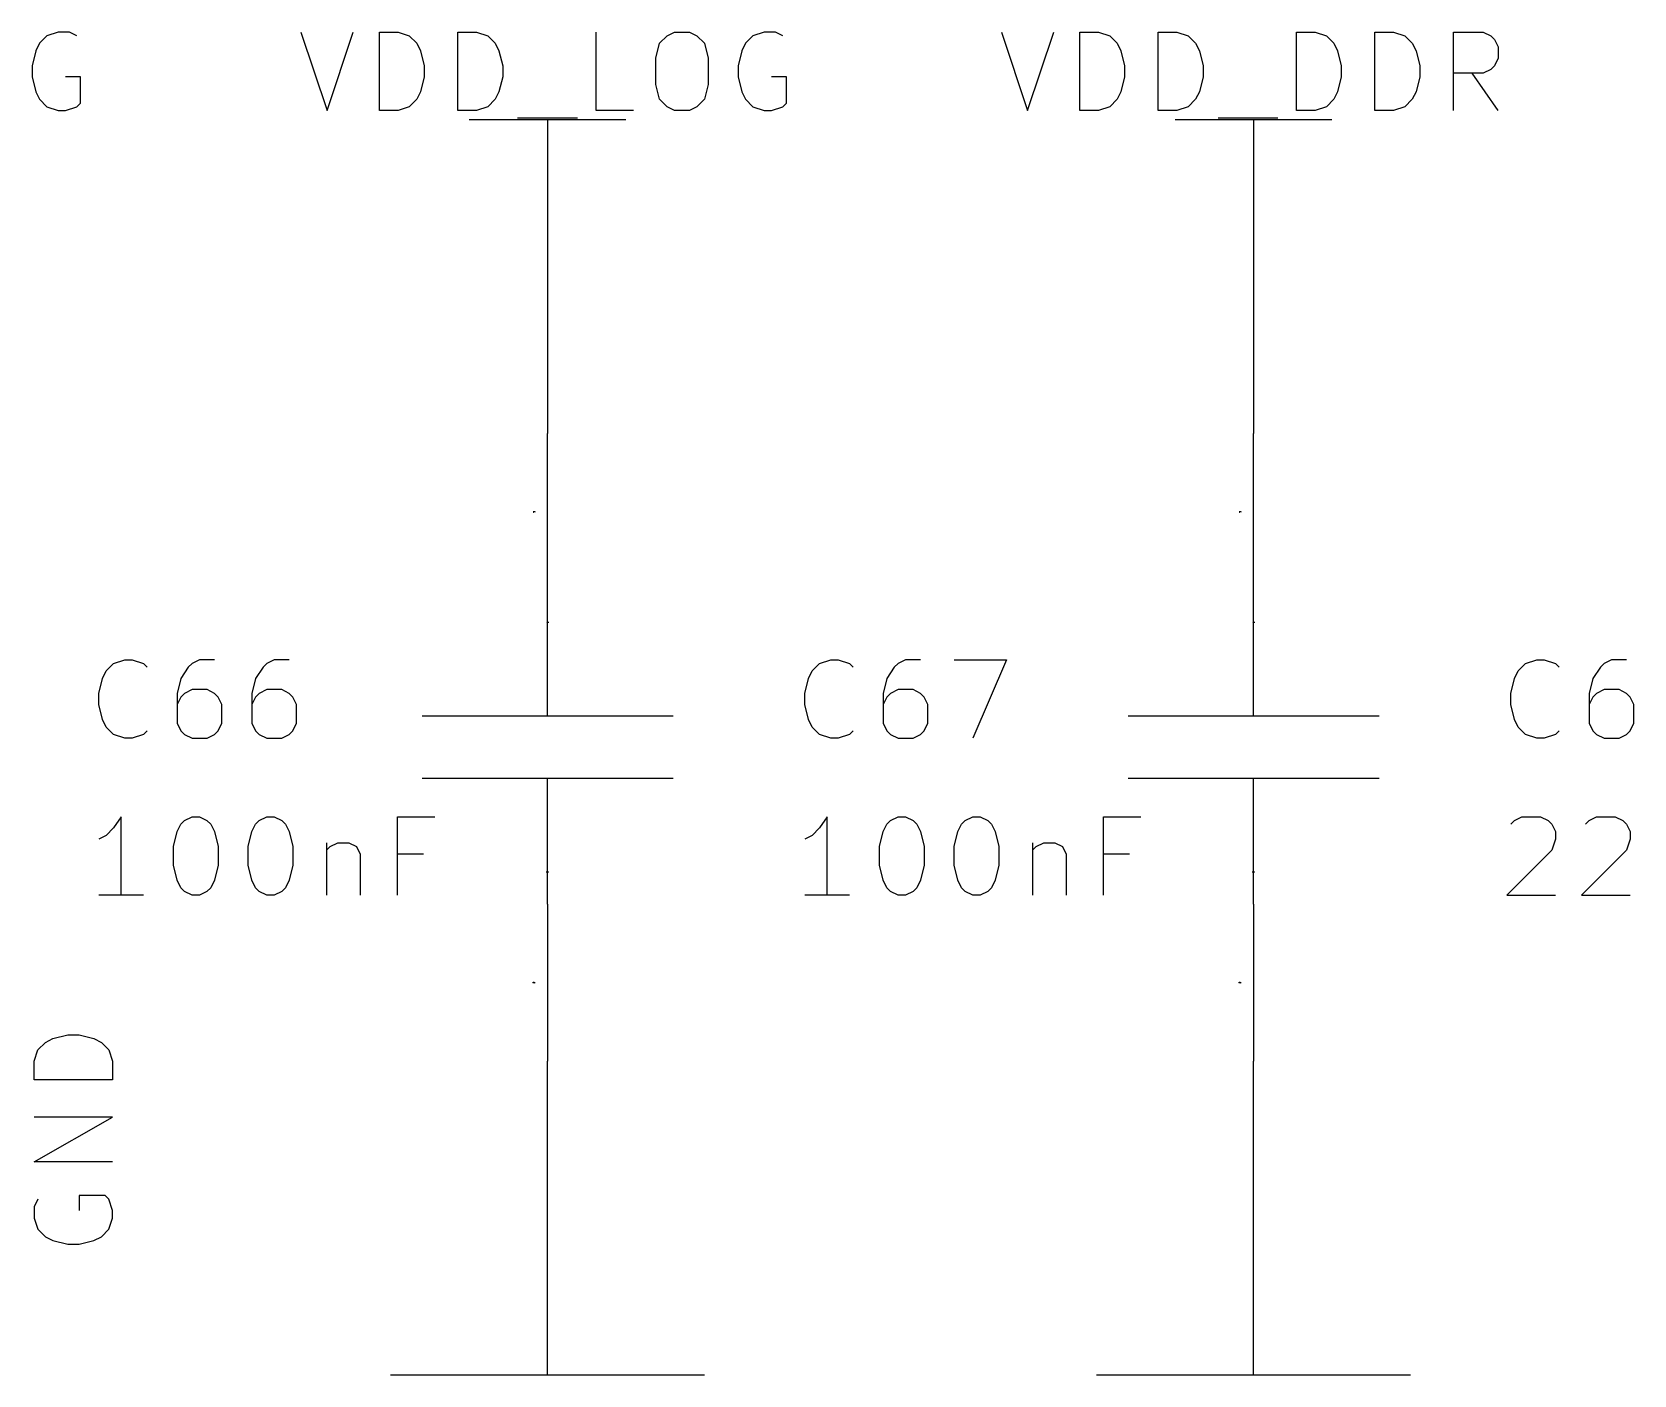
# Model space of a CAD drawing. Header units: millimetres. Extents: x 6 to 290, y -200 to -4.
# Drawn here: x 238.03 to 263.97, y -30.48 to -8.74 of the extents above; entities that cross this region are included whole.
import ezdxf

# ---------------------------------------------------------------- set-up
doc = ezdxf.new("R2010")
doc.units = ezdxf.units.MM
for name, color, linetype in [('GREENSIXTYFIVE', 129, 'CONTINUOUS'), ('LIGHTGREEN', 92, 'CONTINUOUS'), ('LIGHTRED', 12, 'CONTINUOUS'), ('RED', 14, 'CONTINUOUS')]:
    doc.layers.add(name, color=color, linetype=linetype)

msp = doc.modelspace()

# ---------------------------------------------------------------- linework, layer by layer
at = {"layer": 'GREENSIXTYFIVE', "linetype": 'CONTINUOUS'}
for p, q in [((238.2762, -8.8049), (238.1552, -8.9259)), ((238.4576, -8.7444), (238.2762, -8.8049)), ((238.639, -8.7444), (238.4576, -8.7444)), ((238.76, -8.8049), (238.639, -8.7444)), ((242.3885, -8.7444), (242.8118, -10.0144)), ((242.8118, -10.0144), (243.2352, -8.7444)), ((243.6585, -10.0144), (243.6585, -8.7444)), ((243.6585, -8.7444), (243.9609, -8.7444)), ((243.9609, -8.7444), (244.1423, -8.8049)), ((244.1423, -8.8049), (244.2633, -8.9259)), ((244.9285, -10.0144), (244.9285, -8.7444)), ((244.9285, -8.7444), (245.2309, -8.7444)), ((245.2309, -8.7444), (245.4123, -8.8049)), ((245.4123, -8.8049), (245.5333, -8.9259)), ((247.1661, -10.0144), (247.1661, -8.7444)), ((248.1942, -8.9259), (248.3152, -8.8049)), ((248.3152, -8.8049), (248.4361, -8.7444)), ((248.4361, -8.7444), (248.678, -8.7444)), ((248.678, -8.7444), (248.799, -8.8049)), ((248.799, -8.8049), (248.9199, -8.9259)), ((249.7062, -8.8049), (249.5852, -8.9259)), ((249.8876, -8.7444), (249.7062, -8.8049)), ((250.069, -8.7444), (249.8876, -8.7444)), ((250.19, -8.8049), (250.069, -8.7444)), ((253.7278, -8.7444), (254.1511, -10.0144)), ((254.1511, -10.0144), (254.5745, -8.7444)), ((254.9978, -10.0144), (254.9978, -8.7444)), ((254.9978, -8.7444), (255.3002, -8.7444)), ((255.3002, -8.7444), (255.4816, -8.8049)), ((255.4816, -8.8049), (255.6026, -8.9259)), ((256.2678, -10.0144), (256.2678, -8.7444)), ((256.2678, -8.7444), (256.5702, -8.7444)), ((256.5702, -8.7444), (256.7516, -8.8049)), ((256.7516, -8.8049), (256.8726, -8.9259)), ((258.5054, -10.0144), (258.5054, -8.7444)), ((258.5054, -8.7444), (258.8078, -8.7444)), ((258.8078, -8.7444), (258.9892, -8.8049)), ((258.9892, -8.8049), (259.1102, -8.9259)), ((259.7754, -10.0144), (259.7754, -8.7444)), ((259.7754, -8.7444), (260.0778, -8.7444)), ((260.0778, -8.7444), (260.2592, -8.8049)), ((260.2592, -8.8049), (260.3802, -8.9259)), ((261.0454, -10.0144), (261.0454, -8.7444)), ((261.0454, -8.7444), (261.5292, -8.7444)), ((261.5292, -8.7444), (261.6502, -8.8049)), ((261.6502, -8.8049), (261.7107, -8.8654)), ((238.0947, -9.0468), (238.0343, -9.2887)), ((238.1552, -8.9259), (238.0947, -9.0468)), ((244.2633, -8.9259), (244.3238, -9.0468)), ((244.3238, -9.0468), (244.3842, -9.2887)), ((245.5333, -8.9259), (245.5938, -9.0468)), ((245.5938, -9.0468), (245.6542, -9.2887)), ((248.1338, -9.1678), (248.1942, -8.9259)), ((248.9199, -8.9259), (248.9804, -9.1678)), ((249.5247, -9.0468), (249.4643, -9.2887)), ((249.5852, -8.9259), (249.5247, -9.0468)), ((255.6026, -8.9259), (255.6631, -9.0468)), ((255.6631, -9.0468), (255.7235, -9.2887)), ((256.8726, -8.9259), (256.9331, -9.0468)), ((256.9331, -9.0468), (256.9935, -9.2887)), ((259.1102, -8.9259), (259.1707, -9.0468)), ((259.1707, -9.0468), (259.2311, -9.2887)), ((260.3802, -8.9259), (260.4407, -9.0468)), ((260.4407, -9.0468), (260.5011, -9.2887)), ((261.7107, -8.8654), (261.7711, -8.9863)), ((261.7711, -8.9863), (261.7711, -9.1678)), ((238.0343, -9.2887), (238.0343, -9.4701)), ((244.3842, -9.2887), (244.3842, -9.4701)), ((245.6542, -9.2887), (245.6542, -9.4701)), ((248.1338, -9.5911), (248.1338, -9.1678)), ((248.9804, -9.1678), (248.9804, -9.5911)), ((249.4643, -9.2887), (249.4643, -9.4701)), ((255.7235, -9.2887), (255.7235, -9.4701)), ((256.9935, -9.2887), (256.9935, -9.4701)), ((259.2311, -9.2887), (259.2311, -9.4701)), ((260.5011, -9.2887), (260.5011, -9.4701)), ((261.7107, -9.2887), (261.6502, -9.3492)), ((261.7711, -9.1678), (261.7107, -9.2887)), ((238.0343, -9.4701), (238.0947, -9.712)), ((238.8204, -9.4701), (238.5785, -9.4701)), ((238.8204, -9.8935), (238.8204, -9.4701)), ((244.3842, -9.4701), (244.3238, -9.712)), ((245.6542, -9.4701), (245.5938, -9.712)), ((248.1942, -9.833), (248.1338, -9.5911)), ((248.9804, -9.5911), (248.9199, -9.833)), ((249.4643, -9.4701), (249.5247, -9.712)), ((250.2504, -9.4701), (250.0085, -9.4701)), ((250.2504, -9.8935), (250.2504, -9.4701)), ((255.7235, -9.4701), (255.6631, -9.712)), ((256.9935, -9.4701), (256.9331, -9.712)), ((259.2311, -9.4701), (259.1707, -9.712)), ((260.5011, -9.4701), (260.4407, -9.712)), ((261.5292, -9.4097), (261.0454, -9.4097)), ((261.7711, -10.0144), (261.3478, -9.4097)), ((261.6502, -9.3492), (261.5292, -9.4097)), ((238.0947, -9.712), (238.1552, -9.833)), ((238.1552, -9.833), (238.2762, -9.954)), ((244.2633, -9.833), (244.1423, -9.954)), ((244.3238, -9.712), (244.2633, -9.833)), ((245.5333, -9.833), (245.4123, -9.954)), ((245.5938, -9.712), (245.5333, -9.833)), ((248.3152, -9.954), (248.1942, -9.833)), ((248.9199, -9.833), (248.799, -9.954)), ((249.5247, -9.712), (249.5852, -9.833)), ((249.5852, -9.833), (249.7062, -9.954)), ((255.6026, -9.833), (255.4816, -9.954)), ((255.6631, -9.712), (255.6026, -9.833)), ((256.8726, -9.833), (256.7516, -9.954)), ((256.9331, -9.712), (256.8726, -9.833)), ((259.1102, -9.833), (258.9892, -9.954)), ((259.1707, -9.712), (259.1102, -9.833)), ((260.3802, -9.833), (260.2592, -9.954)), ((260.4407, -9.712), (260.3802, -9.833)), ((238.2762, -9.954), (238.4576, -10.0144)), ((238.4576, -10.0144), (238.5785, -10.0144)), ((238.5785, -10.0144), (238.76, -9.954)), ((238.76, -9.954), (238.8204, -9.8935)), ((243.9609, -10.0144), (243.6585, -10.0144)), ((244.1423, -9.954), (243.9609, -10.0144)), ((245.2309, -10.0144), (244.9285, -10.0144)), ((245.4123, -9.954), (245.2309, -10.0144)), ((247.7709, -10.0144), (247.1661, -10.0144)), ((248.4361, -10.0144), (248.3152, -9.954)), ((248.678, -10.0144), (248.4361, -10.0144)), ((248.799, -9.954), (248.678, -10.0144)), ((249.7062, -9.954), (249.8876, -10.0144)), ((249.8876, -10.0144), (250.0085, -10.0144)), ((250.0085, -10.0144), (250.19, -9.954)), ((250.19, -9.954), (250.2504, -9.8935)), ((255.3002, -10.0144), (254.9978, -10.0144)), ((255.4816, -9.954), (255.3002, -10.0144)), ((256.5702, -10.0144), (256.2678, -10.0144)), ((256.7516, -9.954), (256.5702, -10.0144)), ((258.8078, -10.0144), (258.5054, -10.0144)), ((258.9892, -9.954), (258.8078, -10.0144)), ((260.0778, -10.0144), (259.7754, -10.0144)), ((260.2592, -9.954), (260.0778, -10.0144)), ((245.8962, -10.1354), (246.8638, -10.1354)), ((257.2355, -10.1354), (258.2031, -10.1354)), ((246.3918, -18.3001), (246.3664, -18.3001)), ((246.3664, -18.3001), (246.37, -18.3025)), ((246.3918, -18.3001), (246.3664, -18.3001)), ((246.3664, -18.3001), (246.37, -18.3025)), ((246.37, -18.3025), (246.3724, -18.3049)), ((246.37, -18.3025), (246.3724, -18.3049)), ((246.3724, -18.3049), (246.3736, -18.3073)), ((246.3724, -18.3049), (246.3736, -18.3073)), ((246.3918, -18.2928), (246.3918, -18.3073)), ((246.3918, -18.2928), (246.3918, -18.3073)), ((257.8218, -18.3001), (257.7964, -18.3001)), ((257.7964, -18.3001), (257.8, -18.3025)), ((257.8218, -18.3001), (257.7964, -18.3001)), ((257.7964, -18.3001), (257.8, -18.3025)), ((257.8, -18.3025), (257.8024, -18.3049)), ((257.8, -18.3025), (257.8024, -18.3049)), ((257.8024, -18.3049), (257.8036, -18.3073)), ((257.8024, -18.3049), (257.8036, -18.3073)), ((257.8218, -18.2928), (257.8218, -18.3073)), ((257.8218, -18.2928), (257.8218, -18.3073)), ((239.355, -18.9649), (239.5364, -18.9044)), ((239.355, -18.9649), (239.5364, -18.9044)), ((239.5364, -18.9044), (239.6573, -18.9044)), ((239.5364, -18.9044), (239.6573, -18.9044)), ((239.6573, -18.9044), (239.8388, -18.9649)), ((239.6573, -18.9044), (239.8388, -18.9649)), ((240.7459, -18.9044), (240.625, -18.9649)), ((240.7459, -18.9044), (240.625, -18.9649)), ((240.9878, -18.9044), (240.7459, -18.9044)), ((240.9878, -18.9044), (240.7459, -18.9044)), ((241.9554, -18.9044), (241.8345, -18.9649)), ((241.9554, -18.9044), (241.8345, -18.9649)), ((242.1973, -18.9044), (241.9554, -18.9044)), ((242.1973, -18.9044), (241.9554, -18.9044)), ((250.785, -18.9649), (250.9664, -18.9044)), ((250.785, -18.9649), (250.9664, -18.9044)), ((250.9664, -18.9044), (251.0873, -18.9044)), ((250.9664, -18.9044), (251.0873, -18.9044)), ((251.0873, -18.9044), (251.2688, -18.9649)), ((251.0873, -18.9044), (251.2688, -18.9649)), ((252.1759, -18.9044), (252.055, -18.9649)), ((252.1759, -18.9044), (252.055, -18.9649)), ((252.4178, -18.9044), (252.1759, -18.9044)), ((252.4178, -18.9044), (252.1759, -18.9044)), ((252.9621, -18.9044), (253.8087, -18.9044)), ((252.9621, -18.9044), (253.8087, -18.9044)), ((253.8087, -18.9044), (253.2645, -20.1744)), ((253.8087, -18.9044), (253.2645, -20.1744)), ((262.215, -18.9649), (262.3964, -18.9044)), ((262.215, -18.9649), (262.3964, -18.9044)), ((262.3964, -18.9044), (262.5173, -18.9044)), ((262.3964, -18.9044), (262.5173, -18.9044)), ((262.5173, -18.9044), (262.6988, -18.9649)), ((262.5173, -18.9044), (262.6988, -18.9649)), ((263.6059, -18.9044), (263.485, -18.9649)), ((263.6059, -18.9044), (263.485, -18.9649)), ((263.8478, -18.9044), (263.6059, -18.9044)), ((263.8478, -18.9044), (263.6059, -18.9044)), ((239.1735, -19.2068), (239.234, -19.0859)), ((239.1735, -19.2068), (239.234, -19.0859)), ((239.234, -19.0859), (239.355, -18.9649)), ((239.234, -19.0859), (239.355, -18.9649)), ((239.8388, -18.9649), (239.8992, -19.0254)), ((239.8388, -18.9649), (239.8992, -19.0254)), ((240.5645, -19.0254), (240.4435, -19.2068)), ((240.5645, -19.0254), (240.4435, -19.2068)), ((240.625, -18.9649), (240.5645, -19.0254)), ((240.625, -18.9649), (240.5645, -19.0254)), ((241.774, -19.0254), (241.653, -19.2068)), ((241.774, -19.0254), (241.653, -19.2068)), ((241.8345, -18.9649), (241.774, -19.0254)), ((241.8345, -18.9649), (241.774, -19.0254)), ((250.6035, -19.2068), (250.664, -19.0859)), ((250.6035, -19.2068), (250.664, -19.0859)), ((250.664, -19.0859), (250.785, -18.9649)), ((250.664, -19.0859), (250.785, -18.9649)), ((251.2688, -18.9649), (251.3292, -19.0254)), ((251.2688, -18.9649), (251.3292, -19.0254)), ((251.9945, -19.0254), (251.8735, -19.2068)), ((251.9945, -19.0254), (251.8735, -19.2068)), ((252.055, -18.9649), (251.9945, -19.0254)), ((252.055, -18.9649), (251.9945, -19.0254)), ((262.0335, -19.2068), (262.094, -19.0859)), ((262.0335, -19.2068), (262.094, -19.0859)), ((262.094, -19.0859), (262.215, -18.9649)), ((262.094, -19.0859), (262.215, -18.9649)), ((262.6988, -18.9649), (262.7592, -19.0254)), ((262.6988, -18.9649), (262.7592, -19.0254)), ((263.4245, -19.0254), (263.3035, -19.2068)), ((263.4245, -19.0254), (263.3035, -19.2068)), ((263.485, -18.9649), (263.4245, -19.0254)), ((263.485, -18.9649), (263.4245, -19.0254)), ((239.1131, -19.4487), (239.1735, -19.2068)), ((239.1131, -19.4487), (239.1735, -19.2068)), ((239.1131, -19.6301), (239.1131, -19.4487)), ((239.1131, -19.6301), (239.1131, -19.4487)), ((240.4435, -19.2068), (240.3831, -19.4487)), ((240.4435, -19.2068), (240.3831, -19.4487)), ((240.3831, -19.4487), (240.3831, -19.9325)), ((240.3831, -19.4487), (240.3831, -19.9325)), ((240.504, -19.4487), (240.4435, -19.5092)), ((240.504, -19.4487), (240.4435, -19.5092)), ((240.625, -19.3882), (240.504, -19.4487)), ((240.625, -19.3882), (240.504, -19.4487)), ((240.8669, -19.3882), (240.625, -19.3882)), ((240.8669, -19.3882), (240.625, -19.3882)), ((240.9878, -19.4487), (240.8669, -19.3882)), ((240.9878, -19.4487), (240.8669, -19.3882)), ((241.0483, -19.5092), (240.9878, -19.4487)), ((241.0483, -19.5092), (240.9878, -19.4487)), ((241.653, -19.2068), (241.5926, -19.4487)), ((241.653, -19.2068), (241.5926, -19.4487)), ((241.5926, -19.4487), (241.5926, -19.9325)), ((241.5926, -19.4487), (241.5926, -19.9325)), ((241.7135, -19.4487), (241.653, -19.5092)), ((241.7135, -19.4487), (241.653, -19.5092)), ((241.8345, -19.3882), (241.7135, -19.4487)), ((241.8345, -19.3882), (241.7135, -19.4487)), ((242.0764, -19.3882), (241.8345, -19.3882)), ((242.0764, -19.3882), (241.8345, -19.3882)), ((242.1973, -19.4487), (242.0764, -19.3882)), ((242.1973, -19.4487), (242.0764, -19.3882)), ((242.2578, -19.5092), (242.1973, -19.4487)), ((242.2578, -19.5092), (242.1973, -19.4487)), ((250.5431, -19.4487), (250.6035, -19.2068)), ((250.5431, -19.4487), (250.6035, -19.2068)), ((250.5431, -19.6301), (250.5431, -19.4487)), ((250.5431, -19.6301), (250.5431, -19.4487)), ((251.8735, -19.2068), (251.8131, -19.4487)), ((251.8735, -19.2068), (251.8131, -19.4487)), ((251.8131, -19.4487), (251.8131, -19.9325)), ((251.8131, -19.4487), (251.8131, -19.9325)), ((251.934, -19.4487), (251.8735, -19.5092)), ((251.934, -19.4487), (251.8735, -19.5092)), ((252.055, -19.3882), (251.934, -19.4487)), ((252.055, -19.3882), (251.934, -19.4487)), ((252.2969, -19.3882), (252.055, -19.3882)), ((252.2969, -19.3882), (252.055, -19.3882)), ((252.4178, -19.4487), (252.2969, -19.3882)), ((252.4178, -19.4487), (252.2969, -19.3882)), ((252.4783, -19.5092), (252.4178, -19.4487)), ((252.4783, -19.5092), (252.4178, -19.4487)), ((261.9731, -19.4487), (262.0335, -19.2068)), ((261.9731, -19.4487), (262.0335, -19.2068)), ((261.9731, -19.6301), (261.9731, -19.4487)), ((261.9731, -19.6301), (261.9731, -19.4487)), ((263.3035, -19.2068), (263.2431, -19.4487)), ((263.3035, -19.2068), (263.2431, -19.4487)), ((263.2431, -19.4487), (263.2431, -19.9325)), ((263.2431, -19.4487), (263.2431, -19.9325)), ((263.364, -19.4487), (263.3035, -19.5092)), ((263.364, -19.4487), (263.3035, -19.5092)), ((263.485, -19.3882), (263.364, -19.4487)), ((263.485, -19.3882), (263.364, -19.4487)), ((263.7269, -19.3882), (263.485, -19.3882)), ((263.7269, -19.3882), (263.485, -19.3882)), ((263.8478, -19.4487), (263.7269, -19.3882)), ((263.8478, -19.4487), (263.7269, -19.3882)), ((263.9083, -19.5092), (263.8478, -19.4487)), ((263.9083, -19.5092), (263.8478, -19.4487)), ((239.1735, -19.872), (239.1131, -19.6301)), ((239.1735, -19.872), (239.1131, -19.6301)), ((240.4435, -19.5092), (240.3831, -19.6301)), ((240.4435, -19.5092), (240.3831, -19.6301)), ((241.1088, -19.6301), (241.0483, -19.5092)), ((241.1088, -19.6301), (241.0483, -19.5092)), ((241.1088, -19.9325), (241.1088, -19.6301)), ((241.1088, -19.9325), (241.1088, -19.6301)), ((241.653, -19.5092), (241.5926, -19.6301)), ((241.653, -19.5092), (241.5926, -19.6301)), ((242.3183, -19.6301), (242.2578, -19.5092)), ((242.3183, -19.6301), (242.2578, -19.5092)), ((242.3183, -19.9325), (242.3183, -19.6301)), ((242.3183, -19.9325), (242.3183, -19.6301)), ((250.6035, -19.872), (250.5431, -19.6301)), ((250.6035, -19.872), (250.5431, -19.6301)), ((251.8735, -19.5092), (251.8131, -19.6301)), ((251.8735, -19.5092), (251.8131, -19.6301)), ((252.5388, -19.6301), (252.4783, -19.5092)), ((252.5388, -19.6301), (252.4783, -19.5092)), ((252.5388, -19.9325), (252.5388, -19.6301)), ((252.5388, -19.9325), (252.5388, -19.6301)), ((262.0335, -19.872), (261.9731, -19.6301)), ((262.0335, -19.872), (261.9731, -19.6301)), ((263.3035, -19.5092), (263.2431, -19.6301)), ((263.3035, -19.5092), (263.2431, -19.6301)), ((263.9688, -19.6301), (263.9083, -19.5092)), ((263.9688, -19.6301), (263.9083, -19.5092)), ((263.9688, -19.9325), (263.9688, -19.6301)), ((263.9688, -19.9325), (263.9688, -19.6301)), ((239.234, -19.993), (239.1735, -19.872)), ((239.234, -19.993), (239.1735, -19.872)), ((240.3831, -19.9325), (240.4435, -20.0535)), ((240.3831, -19.9325), (240.4435, -20.0535)), ((241.0483, -20.0535), (241.1088, -19.9325)), ((241.0483, -20.0535), (241.1088, -19.9325)), ((241.5926, -19.9325), (241.653, -20.0535)), ((241.5926, -19.9325), (241.653, -20.0535)), ((242.2578, -20.0535), (242.3183, -19.9325)), ((242.2578, -20.0535), (242.3183, -19.9325)), ((250.664, -19.993), (250.6035, -19.872)), ((250.664, -19.993), (250.6035, -19.872)), ((251.8131, -19.9325), (251.8735, -20.0535)), ((251.8131, -19.9325), (251.8735, -20.0535)), ((252.4783, -20.0535), (252.5388, -19.9325)), ((252.4783, -20.0535), (252.5388, -19.9325)), ((262.094, -19.993), (262.0335, -19.872)), ((262.094, -19.993), (262.0335, -19.872)), ((263.2431, -19.9325), (263.3035, -20.0535)), ((263.2431, -19.9325), (263.3035, -20.0535)), ((263.9083, -20.0535), (263.9688, -19.9325)), ((263.9083, -20.0535), (263.9688, -19.9325)), ((239.355, -20.114), (239.234, -19.993)), ((239.355, -20.114), (239.234, -19.993)), ((239.5364, -20.1744), (239.355, -20.114)), ((239.5364, -20.1744), (239.355, -20.114)), ((239.6573, -20.1744), (239.5364, -20.1744)), ((239.6573, -20.1744), (239.5364, -20.1744)), ((239.8388, -20.114), (239.6573, -20.1744)), ((239.8388, -20.114), (239.6573, -20.1744)), ((239.8992, -20.0535), (239.8388, -20.114)), ((239.8992, -20.0535), (239.8388, -20.114)), ((240.4435, -20.0535), (240.504, -20.114)), ((240.4435, -20.0535), (240.504, -20.114)), ((240.504, -20.114), (240.625, -20.1744)), ((240.504, -20.114), (240.625, -20.1744)), ((240.625, -20.1744), (240.8669, -20.1744)), ((240.625, -20.1744), (240.8669, -20.1744)), ((240.8669, -20.1744), (240.9878, -20.114)), ((240.8669, -20.1744), (240.9878, -20.114)), ((240.9878, -20.114), (241.0483, -20.0535)), ((240.9878, -20.114), (241.0483, -20.0535)), ((241.653, -20.0535), (241.7135, -20.114)), ((241.653, -20.0535), (241.7135, -20.114)), ((241.7135, -20.114), (241.8345, -20.1744)), ((241.7135, -20.114), (241.8345, -20.1744)), ((241.8345, -20.1744), (242.0764, -20.1744)), ((241.8345, -20.1744), (242.0764, -20.1744)), ((242.0764, -20.1744), (242.1973, -20.114)), ((242.0764, -20.1744), (242.1973, -20.114)), ((242.1973, -20.114), (242.2578, -20.0535)), ((242.1973, -20.114), (242.2578, -20.0535)), ((250.785, -20.114), (250.664, -19.993)), ((250.785, -20.114), (250.664, -19.993)), ((250.9664, -20.1744), (250.785, -20.114)), ((250.9664, -20.1744), (250.785, -20.114)), ((251.0873, -20.1744), (250.9664, -20.1744)), ((251.0873, -20.1744), (250.9664, -20.1744)), ((251.2688, -20.114), (251.0873, -20.1744)), ((251.2688, -20.114), (251.0873, -20.1744)), ((251.3292, -20.0535), (251.2688, -20.114)), ((251.3292, -20.0535), (251.2688, -20.114)), ((251.8735, -20.0535), (251.934, -20.114)), ((251.8735, -20.0535), (251.934, -20.114)), ((251.934, -20.114), (252.055, -20.1744)), ((251.934, -20.114), (252.055, -20.1744)), ((252.055, -20.1744), (252.2969, -20.1744)), ((252.055, -20.1744), (252.2969, -20.1744)), ((252.2969, -20.1744), (252.4178, -20.114)), ((252.2969, -20.1744), (252.4178, -20.114)), ((252.4178, -20.114), (252.4783, -20.0535)), ((252.4178, -20.114), (252.4783, -20.0535)), ((262.215, -20.114), (262.094, -19.993)), ((262.215, -20.114), (262.094, -19.993)), ((262.3964, -20.1744), (262.215, -20.114)), ((262.3964, -20.1744), (262.215, -20.114)), ((262.5173, -20.1744), (262.3964, -20.1744)), ((262.5173, -20.1744), (262.3964, -20.1744)), ((262.6988, -20.114), (262.5173, -20.1744)), ((262.6988, -20.114), (262.5173, -20.1744)), ((262.7592, -20.0535), (262.6988, -20.114)), ((262.7592, -20.0535), (262.6988, -20.114)), ((263.3035, -20.0535), (263.364, -20.114)), ((263.3035, -20.0535), (263.364, -20.114)), ((263.364, -20.114), (263.485, -20.1744)), ((263.364, -20.114), (263.485, -20.1744)), ((263.485, -20.1744), (263.7269, -20.1744)), ((263.485, -20.1744), (263.7269, -20.1744)), ((263.7269, -20.1744), (263.8478, -20.114)), ((263.7269, -20.1744), (263.8478, -20.114)), ((263.8478, -20.114), (263.9083, -20.0535)), ((263.8478, -20.114), (263.9083, -20.0535)), ((239.4759, -21.4444), (239.355, -21.6259)), ((239.4759, -21.4444), (239.355, -21.6259)), ((239.4759, -22.7144), (239.4759, -21.4444)), ((239.4759, -22.7144), (239.4759, -21.4444)), ((240.4435, -21.5654), (240.504, -21.5049)), ((240.4435, -21.5654), (240.504, -21.5049)), ((240.504, -21.5049), (240.6249, -21.4444)), ((240.504, -21.5049), (240.6249, -21.4444)), ((240.6249, -21.4444), (240.7459, -21.4444)), ((240.6249, -21.4444), (240.7459, -21.4444)), ((240.7459, -21.4444), (240.8668, -21.5049)), ((240.7459, -21.4444), (240.8668, -21.5049)), ((240.8668, -21.5049), (240.9273, -21.5654)), ((240.8668, -21.5049), (240.9273, -21.5654)), ((241.653, -21.5654), (241.7135, -21.5049)), ((241.653, -21.5654), (241.7135, -21.5049)), ((241.7135, -21.5049), (241.8344, -21.4444)), ((241.7135, -21.5049), (241.8344, -21.4444)), ((241.8344, -21.4444), (241.9554, -21.4444)), ((241.8344, -21.4444), (241.9554, -21.4444)), ((241.9554, -21.4444), (242.0763, -21.5049)), ((241.9554, -21.4444), (242.0763, -21.5049)), ((242.0763, -21.5049), (242.1368, -21.5654)), ((242.0763, -21.5049), (242.1368, -21.5654)), ((243.951, -22.7144), (243.951, -21.4444)), ((243.951, -21.4444), (244.5558, -21.4444)), ((243.951, -22.7144), (243.951, -21.4444)), ((243.951, -21.4444), (244.5558, -21.4444)), ((250.9059, -21.4444), (250.785, -21.6259)), ((250.9059, -21.4444), (250.785, -21.6259)), ((250.9059, -22.7144), (250.9059, -21.4444)), ((250.9059, -22.7144), (250.9059, -21.4444)), ((251.8735, -21.5654), (251.934, -21.5049)), ((251.8735, -21.5654), (251.934, -21.5049)), ((251.934, -21.5049), (252.0549, -21.4444)), ((251.934, -21.5049), (252.0549, -21.4444)), ((252.0549, -21.4444), (252.1759, -21.4444)), ((252.0549, -21.4444), (252.1759, -21.4444)), ((252.1759, -21.4444), (252.2968, -21.5049)), ((252.1759, -21.4444), (252.2968, -21.5049)), ((252.2968, -21.5049), (252.3573, -21.5654)), ((252.2968, -21.5049), (252.3573, -21.5654)), ((253.083, -21.5654), (253.1435, -21.5049)), ((253.083, -21.5654), (253.1435, -21.5049)), ((253.1435, -21.5049), (253.2644, -21.4444)), ((253.1435, -21.5049), (253.2644, -21.4444)), ((253.2644, -21.4444), (253.3854, -21.4444)), ((253.2644, -21.4444), (253.3854, -21.4444)), ((253.3854, -21.4444), (253.5063, -21.5049)), ((253.3854, -21.4444), (253.5063, -21.5049)), ((253.5063, -21.5049), (253.5668, -21.5654)), ((253.5063, -21.5049), (253.5668, -21.5654)), ((255.381, -22.7144), (255.381, -21.4444)), ((255.381, -21.4444), (255.9858, -21.4444)), ((255.381, -22.7144), (255.381, -21.4444)), ((255.381, -21.4444), (255.9858, -21.4444)), ((261.9731, -21.5654), (262.0335, -21.5049)), ((261.9731, -21.5654), (262.0335, -21.5049)), ((262.0335, -21.5049), (262.1545, -21.4444)), ((262.0335, -21.5049), (262.1545, -21.4444)), ((262.1545, -21.4444), (262.4569, -21.4444)), ((262.1545, -21.4444), (262.4569, -21.4444)), ((262.4569, -21.4444), (262.5778, -21.5049)), ((262.4569, -21.4444), (262.5778, -21.5049)), ((262.5778, -21.5049), (262.6383, -21.5654)), ((262.5778, -21.5049), (262.6383, -21.5654)), ((263.1826, -21.5654), (263.243, -21.5049)), ((263.1826, -21.5654), (263.243, -21.5049)), ((263.243, -21.5049), (263.364, -21.4444)), ((263.243, -21.5049), (263.364, -21.4444)), ((263.364, -21.4444), (263.6664, -21.4444)), ((263.364, -21.4444), (263.6664, -21.4444)), ((263.6664, -21.4444), (263.7873, -21.5049)), ((263.6664, -21.4444), (263.7873, -21.5049)), ((263.7873, -21.5049), (263.8478, -21.5654)), ((263.7873, -21.5049), (263.8478, -21.5654)), ((239.234, -21.7468), (239.1131, -21.8073)), ((239.234, -21.7468), (239.1131, -21.8073)), ((239.355, -21.6259), (239.234, -21.7468)), ((239.355, -21.6259), (239.234, -21.7468)), ((240.3226, -21.9282), (240.383, -21.6863)), ((240.3226, -21.9282), (240.383, -21.6863)), ((240.383, -21.6863), (240.4435, -21.5654)), ((240.383, -21.6863), (240.4435, -21.5654)), ((240.9273, -21.5654), (240.9878, -21.6863)), ((240.9273, -21.5654), (240.9878, -21.6863)), ((240.9878, -21.6863), (241.0483, -21.9282)), ((240.9878, -21.6863), (241.0483, -21.9282)), ((241.5321, -21.9282), (241.5925, -21.6863)), ((241.5321, -21.9282), (241.5925, -21.6863)), ((241.5925, -21.6863), (241.653, -21.5654)), ((241.5925, -21.6863), (241.653, -21.5654)), ((242.1368, -21.5654), (242.1973, -21.6863)), ((242.1368, -21.5654), (242.1973, -21.6863)), ((242.1973, -21.6863), (242.2578, -21.9282)), ((242.1973, -21.6863), (242.2578, -21.9282)), ((250.664, -21.7468), (250.5431, -21.8073)), ((250.664, -21.7468), (250.5431, -21.8073)), ((250.785, -21.6259), (250.664, -21.7468)), ((250.785, -21.6259), (250.664, -21.7468)), ((251.7526, -21.9282), (251.813, -21.6863)), ((251.7526, -21.9282), (251.813, -21.6863)), ((251.813, -21.6863), (251.8735, -21.5654)), ((251.813, -21.6863), (251.8735, -21.5654)), ((252.3573, -21.5654), (252.4178, -21.6863)), ((252.3573, -21.5654), (252.4178, -21.6863)), ((252.4178, -21.6863), (252.4783, -21.9282)), ((252.4178, -21.6863), (252.4783, -21.9282)), ((252.9621, -21.9282), (253.0225, -21.6863)), ((252.9621, -21.9282), (253.0225, -21.6863)), ((253.0225, -21.6863), (253.083, -21.5654)), ((253.0225, -21.6863), (253.083, -21.5654)), ((253.5668, -21.5654), (253.6273, -21.6863)), ((253.5668, -21.5654), (253.6273, -21.6863)), ((253.6273, -21.6863), (253.6878, -21.9282)), ((253.6273, -21.6863), (253.6878, -21.9282)), ((262.6383, -21.5654), (262.6988, -21.6863)), ((262.6383, -21.5654), (262.6988, -21.6863)), ((262.6988, -21.6863), (262.6988, -21.8073)), ((262.6988, -21.6863), (262.6988, -21.8073)), ((263.8478, -21.5654), (263.9083, -21.6863)), ((263.8478, -21.5654), (263.9083, -21.6863)), ((263.9083, -21.6863), (263.9083, -21.8073)), ((263.9083, -21.6863), (263.9083, -21.8073)), ((240.3226, -22.2306), (240.3226, -21.9282)), ((240.3226, -22.2306), (240.3226, -21.9282)), ((241.0483, -21.9282), (241.0483, -22.2306)), ((241.0483, -21.9282), (241.0483, -22.2306)), ((241.5321, -22.2306), (241.5321, -21.9282)), ((241.5321, -22.2306), (241.5321, -21.9282)), ((242.2578, -21.9282), (242.2578, -22.2306)), ((242.2578, -21.9282), (242.2578, -22.2306)), ((242.802, -21.8678), (242.802, -22.7144)), ((242.802, -21.8678), (242.802, -22.7144)), ((242.802, -21.9887), (242.8625, -21.9282)), ((242.802, -21.9887), (242.8625, -21.9282)), ((242.8625, -21.9282), (242.9835, -21.8678)), ((242.8625, -21.9282), (242.9835, -21.8678)), ((242.9835, -21.8678), (243.1649, -21.8678)), ((242.9835, -21.8678), (243.1649, -21.8678)), ((243.1649, -21.8678), (243.2858, -21.9282)), ((243.1649, -21.8678), (243.2858, -21.9282)), ((243.2858, -21.9282), (243.3463, -22.0492)), ((243.2858, -21.9282), (243.3463, -22.0492)), ((251.7526, -22.2306), (251.7526, -21.9282)), ((251.7526, -22.2306), (251.7526, -21.9282)), ((252.4783, -21.9282), (252.4783, -22.2306)), ((252.4783, -21.9282), (252.4783, -22.2306)), ((252.9621, -22.2306), (252.9621, -21.9282)), ((252.9621, -22.2306), (252.9621, -21.9282)), ((253.6878, -21.9282), (253.6878, -22.2306)), ((253.6878, -21.9282), (253.6878, -22.2306)), ((254.232, -21.8678), (254.232, -22.7144)), ((254.232, -21.8678), (254.232, -22.7144)), ((254.232, -21.9887), (254.2925, -21.9282)), ((254.232, -21.9887), (254.2925, -21.9282)), ((254.2925, -21.9282), (254.4135, -21.8678)), ((254.2925, -21.9282), (254.4135, -21.8678)), ((254.4135, -21.8678), (254.5949, -21.8678)), ((254.4135, -21.8678), (254.5949, -21.8678)), ((254.5949, -21.8678), (254.7158, -21.9282)), ((254.5949, -21.8678), (254.7158, -21.9282)), ((254.7158, -21.9282), (254.7763, -22.0492)), ((254.7158, -21.9282), (254.7763, -22.0492)), ((262.6383, -21.9887), (261.9126, -22.7144)), ((262.6383, -21.9887), (261.9126, -22.7144)), ((262.6988, -21.8073), (262.6383, -21.9887)), ((262.6988, -21.8073), (262.6383, -21.9887)), ((263.8478, -21.9887), (263.1221, -22.7144)), ((263.8478, -21.9887), (263.1221, -22.7144)), ((263.9083, -21.8073), (263.8478, -21.9887)), ((263.9083, -21.8073), (263.8478, -21.9887)), ((240.383, -22.4725), (240.3226, -22.2306)), ((240.383, -22.4725), (240.3226, -22.2306)), ((241.0483, -22.2306), (240.9878, -22.4725)), ((241.0483, -22.2306), (240.9878, -22.4725)), ((241.5925, -22.4725), (241.5321, -22.2306)), ((241.5925, -22.4725), (241.5321, -22.2306)), ((242.2578, -22.2306), (242.1973, -22.4725)), ((242.2578, -22.2306), (242.1973, -22.4725)), ((243.3463, -22.0492), (243.3463, -22.7144)), ((243.3463, -22.0492), (243.3463, -22.7144)), ((244.3744, -22.0492), (243.951, -22.0492)), ((244.3744, -22.0492), (243.951, -22.0492)), ((251.813, -22.4725), (251.7526, -22.2306)), ((251.813, -22.4725), (251.7526, -22.2306)), ((252.4783, -22.2306), (252.4178, -22.4725)), ((252.4783, -22.2306), (252.4178, -22.4725)), ((253.0225, -22.4725), (252.9621, -22.2306)), ((253.0225, -22.4725), (252.9621, -22.2306)), ((253.6878, -22.2306), (253.6273, -22.4725)), ((253.6878, -22.2306), (253.6273, -22.4725)), ((254.7763, -22.0492), (254.7763, -22.7144)), ((254.7763, -22.0492), (254.7763, -22.7144)), ((255.8044, -22.0492), (255.381, -22.0492)), ((255.8044, -22.0492), (255.381, -22.0492)), ((240.4435, -22.5935), (240.383, -22.4725)), ((240.4435, -22.5935), (240.383, -22.4725)), ((240.9878, -22.4725), (240.9273, -22.5935)), ((240.9878, -22.4725), (240.9273, -22.5935)), ((241.653, -22.5935), (241.5925, -22.4725)), ((241.653, -22.5935), (241.5925, -22.4725)), ((242.1973, -22.4725), (242.1368, -22.5935)), ((242.1973, -22.4725), (242.1368, -22.5935)), ((246.3664, -22.3374), (246.3676, -22.335)), ((246.3664, -22.3374), (246.3676, -22.335)), ((246.3664, -22.3435), (246.3664, -22.3374)), ((246.3664, -22.3435), (246.3664, -22.3374)), ((246.3676, -22.3459), (246.3664, -22.3435)), ((246.3676, -22.3459), (246.3664, -22.3435)), ((246.3676, -22.335), (246.3688, -22.3338)), ((246.3676, -22.335), (246.3688, -22.3338)), ((246.3688, -22.3471), (246.3676, -22.3459)), ((246.3688, -22.3471), (246.3676, -22.3459)), ((246.3688, -22.3338), (246.3712, -22.3326)), ((246.3688, -22.3338), (246.3712, -22.3326)), ((246.3712, -22.3326), (246.3736, -22.3326)), ((246.3712, -22.3326), (246.3736, -22.3326)), ((246.3736, -22.3326), (246.3772, -22.3338)), ((246.3736, -22.3326), (246.3772, -22.3338)), ((246.3772, -22.3338), (246.3918, -22.3483)), ((246.3772, -22.3338), (246.3918, -22.3483)), ((246.3918, -22.3483), (246.3918, -22.3326)), ((246.3918, -22.3483), (246.3918, -22.3326)), ((251.8735, -22.5935), (251.813, -22.4725)), ((251.8735, -22.5935), (251.813, -22.4725)), ((252.4178, -22.4725), (252.3573, -22.5935)), ((252.4178, -22.4725), (252.3573, -22.5935)), ((253.083, -22.5935), (253.0225, -22.4725)), ((253.083, -22.5935), (253.0225, -22.4725)), ((253.6273, -22.4725), (253.5668, -22.5935)), ((253.6273, -22.4725), (253.5668, -22.5935)), ((257.7964, -22.3374), (257.7976, -22.335)), ((257.7964, -22.3374), (257.7976, -22.335)), ((257.7964, -22.3435), (257.7964, -22.3374)), ((257.7964, -22.3435), (257.7964, -22.3374)), ((257.7976, -22.3459), (257.7964, -22.3435)), ((257.7976, -22.3459), (257.7964, -22.3435)), ((257.7976, -22.335), (257.7988, -22.3338)), ((257.7976, -22.335), (257.7988, -22.3338)), ((257.7988, -22.3471), (257.7976, -22.3459)), ((257.7988, -22.3471), (257.7976, -22.3459)), ((257.7988, -22.3338), (257.8012, -22.3326)), ((257.7988, -22.3338), (257.8012, -22.3326)), ((257.8012, -22.3326), (257.8036, -22.3326)), ((257.8012, -22.3326), (257.8036, -22.3326)), ((257.8036, -22.3326), (257.8072, -22.3338)), ((257.8036, -22.3326), (257.8072, -22.3338)), ((257.8072, -22.3338), (257.8218, -22.3483)), ((257.8072, -22.3338), (257.8218, -22.3483)), ((257.8218, -22.3483), (257.8218, -22.3326)), ((257.8218, -22.3483), (257.8218, -22.3326)), ((239.8388, -22.7144), (239.1131, -22.7144)), ((239.8388, -22.7144), (239.1131, -22.7144)), ((240.504, -22.654), (240.4435, -22.5935)), ((240.504, -22.654), (240.4435, -22.5935)), ((240.6249, -22.7144), (240.504, -22.654)), ((240.6249, -22.7144), (240.504, -22.654)), ((240.7459, -22.7144), (240.6249, -22.7144)), ((240.7459, -22.7144), (240.6249, -22.7144)), ((240.8668, -22.654), (240.7459, -22.7144)), ((240.8668, -22.654), (240.7459, -22.7144)), ((240.9273, -22.5935), (240.8668, -22.654)), ((240.9273, -22.5935), (240.8668, -22.654)), ((241.7135, -22.654), (241.653, -22.5935)), ((241.7135, -22.654), (241.653, -22.5935)), ((241.8344, -22.7144), (241.7135, -22.654)), ((241.8344, -22.7144), (241.7135, -22.654)), ((241.9554, -22.7144), (241.8344, -22.7144)), ((241.9554, -22.7144), (241.8344, -22.7144)), ((242.0763, -22.654), (241.9554, -22.7144)), ((242.0763, -22.654), (241.9554, -22.7144)), ((242.1368, -22.5935), (242.0763, -22.654)), ((242.1368, -22.5935), (242.0763, -22.654)), ((251.2688, -22.7144), (250.5431, -22.7144)), ((251.2688, -22.7144), (250.5431, -22.7144)), ((251.934, -22.654), (251.8735, -22.5935)), ((251.934, -22.654), (251.8735, -22.5935)), ((252.0549, -22.7144), (251.934, -22.654)), ((252.0549, -22.7144), (251.934, -22.654)), ((252.1759, -22.7144), (252.0549, -22.7144)), ((252.1759, -22.7144), (252.0549, -22.7144)), ((252.2968, -22.654), (252.1759, -22.7144)), ((252.2968, -22.654), (252.1759, -22.7144)), ((252.3573, -22.5935), (252.2968, -22.654)), ((252.3573, -22.5935), (252.2968, -22.654)), ((253.1435, -22.654), (253.083, -22.5935)), ((253.1435, -22.654), (253.083, -22.5935)), ((253.2644, -22.7144), (253.1435, -22.654)), ((253.2644, -22.7144), (253.1435, -22.654)), ((253.3854, -22.7144), (253.2644, -22.7144)), ((253.3854, -22.7144), (253.2644, -22.7144)), ((253.5063, -22.654), (253.3854, -22.7144)), ((253.5063, -22.654), (253.3854, -22.7144)), ((253.5668, -22.5935), (253.5063, -22.654)), ((253.5668, -22.5935), (253.5063, -22.654)), ((261.9126, -22.7144), (262.6988, -22.7144)), ((261.9126, -22.7144), (262.6988, -22.7144)), ((263.1221, -22.7144), (263.9083, -22.7144)), ((263.1221, -22.7144), (263.9083, -22.7144)), ((238.1297, -25.2184), (238.2507, -25.0974)), ((238.1297, -25.2184), (238.2507, -25.0974)), ((238.2507, -25.0974), (238.3716, -25.0369)), ((238.2507, -25.0974), (238.3716, -25.0369)), ((238.3716, -25.0369), (238.6135, -24.9765)), ((238.3716, -25.0369), (238.6135, -24.9765)), ((238.6135, -24.9765), (238.7949, -24.9765)), ((238.6135, -24.9765), (238.7949, -24.9765)), ((238.7949, -24.9765), (239.0368, -25.0369)), ((238.7949, -24.9765), (239.0368, -25.0369)), ((239.0368, -25.0369), (239.1578, -25.0974)), ((239.0368, -25.0369), (239.1578, -25.0974)), ((239.1578, -25.0974), (239.2788, -25.2184)), ((239.1578, -25.0974), (239.2788, -25.2184)), ((238.0692, -25.3998), (238.1297, -25.2184)), ((238.0692, -25.3998), (238.1297, -25.2184)), ((238.0692, -25.7022), (238.0692, -25.3998)), ((238.0692, -25.7022), (238.0692, -25.3998)), ((239.2788, -25.2184), (239.3392, -25.3998)), ((239.2788, -25.2184), (239.3392, -25.3998)), ((239.3392, -25.3998), (239.3392, -25.7022)), ((239.3392, -25.3998), (239.3392, -25.7022)), ((239.3392, -25.7022), (238.0692, -25.7022)), ((239.3392, -25.7022), (238.0692, -25.7022)), ((238.0692, -27.0327), (239.3392, -26.307)), ((239.3392, -26.307), (238.0692, -26.307)), ((238.0692, -27.0327), (239.3392, -26.307)), ((239.3392, -26.307), (238.0692, -26.307)), ((239.3392, -27.0327), (238.0692, -27.0327)), ((239.3392, -27.0327), (238.0692, -27.0327)), ((238.1297, -27.6374), (238.0692, -27.7584)), ((238.1297, -27.6374), (238.0692, -27.7584)), ((239.2183, -27.577), (238.7949, -27.577)), ((238.7949, -27.577), (238.7949, -27.8189)), ((239.2183, -27.577), (238.7949, -27.577)), ((238.7949, -27.577), (238.7949, -27.8189)), ((239.2788, -27.6374), (239.2183, -27.577)), ((239.2788, -27.6374), (239.2183, -27.577)), ((239.3392, -27.8189), (239.2788, -27.6374)), ((239.3392, -27.8189), (239.2788, -27.6374)), ((238.0692, -27.7584), (238.0692, -27.9398)), ((238.0692, -27.7584), (238.0692, -27.9398)), ((238.0692, -27.9398), (238.1297, -28.1212)), ((238.0692, -27.9398), (238.1297, -28.1212)), ((239.2788, -28.1212), (239.3392, -27.9398)), ((239.2788, -28.1212), (239.3392, -27.9398)), ((239.3392, -27.9398), (239.3392, -27.8189)), ((239.3392, -27.9398), (239.3392, -27.8189)), ((238.1297, -28.1212), (238.2507, -28.2422)), ((238.1297, -28.1212), (238.2507, -28.2422)), ((238.2507, -28.2422), (238.3716, -28.3027)), ((238.2507, -28.2422), (238.3716, -28.3027)), ((239.0368, -28.3027), (239.1578, -28.2422)), ((239.0368, -28.3027), (239.1578, -28.2422)), ((239.1578, -28.2422), (239.2788, -28.1212)), ((239.1578, -28.2422), (239.2788, -28.1212)), ((238.3716, -28.3027), (238.6135, -28.3631)), ((238.3716, -28.3027), (238.6135, -28.3631)), ((238.6135, -28.3631), (238.7949, -28.3631)), ((238.6135, -28.3631), (238.7949, -28.3631)), ((238.7949, -28.3631), (239.0368, -28.3027)), ((238.7949, -28.3631), (239.0368, -28.3027))]:
    msp.add_line(p, q, dxfattribs=at)
at = {"layer": 'LIGHTGREEN', "linetype": 'CONTINUOUS'}
for p, q in [((246.38, -12.7), (246.38, -15.24)), ((257.81, -12.7), (257.81, -15.24)), ((246.38, -27.94), (246.38, -25.4)), ((257.81, -27.94), (257.81, -25.4))]:
    msp.add_line(p, q, dxfattribs=at)
at = {"layer": 'LIGHTRED', "linetype": 'CONTINUOUS'}
for p, q in [((246.1737, -16.51), (246.1483, -16.51)), ((246.1483, -16.51), (246.1519, -16.5124)), ((246.1737, -16.51), (246.1483, -16.51)), ((246.1483, -16.51), (246.1519, -16.5124)), ((246.1519, -16.5124), (246.1543, -16.5148)), ((246.1519, -16.5124), (246.1543, -16.5148)), ((246.1543, -16.5148), (246.1555, -16.5172)), ((246.1543, -16.5148), (246.1555, -16.5172)), ((246.1737, -16.5027), (246.1737, -16.5172)), ((246.1737, -16.5027), (246.1737, -16.5172)), ((257.6037, -16.51), (257.5783, -16.51)), ((257.5783, -16.51), (257.5819, -16.5124)), ((257.6037, -16.51), (257.5783, -16.51)), ((257.5783, -16.51), (257.5819, -16.5124)), ((257.5819, -16.5124), (257.5843, -16.5148)), ((257.5819, -16.5124), (257.5843, -16.5148)), ((257.5843, -16.5148), (257.5855, -16.5172)), ((257.5843, -16.5148), (257.5855, -16.5172)), ((257.6037, -16.5027), (257.6037, -16.5172)), ((257.6037, -16.5027), (257.6037, -16.5172)), ((246.1483, -24.1275), (246.1495, -24.1251)), ((246.1483, -24.1275), (246.1495, -24.1251)), ((246.1483, -24.1336), (246.1483, -24.1275)), ((246.1483, -24.1336), (246.1483, -24.1275)), ((246.1495, -24.136), (246.1483, -24.1336)), ((246.1495, -24.136), (246.1483, -24.1336)), ((246.1495, -24.1251), (246.1507, -24.1239)), ((246.1495, -24.1251), (246.1507, -24.1239)), ((246.1507, -24.1372), (246.1495, -24.136)), ((246.1507, -24.1372), (246.1495, -24.136)), ((246.1507, -24.1239), (246.1531, -24.1227)), ((246.1507, -24.1239), (246.1531, -24.1227)), ((246.1531, -24.1227), (246.1555, -24.1227)), ((246.1531, -24.1227), (246.1555, -24.1227)), ((246.1555, -24.1227), (246.1591, -24.1239)), ((246.1555, -24.1227), (246.1591, -24.1239)), ((246.1591, -24.1239), (246.1737, -24.1384)), ((246.1591, -24.1239), (246.1737, -24.1384)), ((246.1737, -24.1384), (246.1737, -24.1227)), ((246.1737, -24.1384), (246.1737, -24.1227)), ((257.5783, -24.1275), (257.5795, -24.1251)), ((257.5783, -24.1275), (257.5795, -24.1251)), ((257.5783, -24.1336), (257.5783, -24.1275)), ((257.5783, -24.1336), (257.5783, -24.1275)), ((257.5795, -24.136), (257.5783, -24.1336)), ((257.5795, -24.136), (257.5783, -24.1336)), ((257.5795, -24.1251), (257.5807, -24.1239)), ((257.5795, -24.1251), (257.5807, -24.1239)), ((257.5807, -24.1372), (257.5795, -24.136)), ((257.5807, -24.1372), (257.5795, -24.136)), ((257.5807, -24.1239), (257.5831, -24.1227)), ((257.5807, -24.1239), (257.5831, -24.1227)), ((257.5831, -24.1227), (257.5855, -24.1227)), ((257.5831, -24.1227), (257.5855, -24.1227)), ((257.5855, -24.1227), (257.5891, -24.1239)), ((257.5855, -24.1227), (257.5891, -24.1239)), ((257.5891, -24.1239), (257.6037, -24.1384)), ((257.5891, -24.1239), (257.6037, -24.1384)), ((257.6037, -24.1384), (257.6037, -24.1227)), ((257.6037, -24.1384), (257.6037, -24.1227))]:
    msp.add_line(p, q, dxfattribs=at)
at = {"layer": 'RED', "linetype": 'CONTINUOUS'}
for p, q in [((245.11, -10.16), (247.65, -10.16)), ((246.38, -10.16), (246.38, -11.43)), ((256.54, -10.16), (259.08, -10.16)), ((257.81, -10.16), (257.81, -11.43)), ((246.38, -11.43), (246.38, -12.7)), ((257.81, -11.43), (257.81, -12.7)), ((246.38, -17.78), (246.38, -15.24)), ((246.38, -17.78), (246.38, -15.24)), ((257.81, -17.78), (257.81, -15.24)), ((257.81, -17.78), (257.81, -15.24)), ((246.38, -19.812), (246.38, -17.78)), ((257.81, -19.812), (257.81, -17.78)), ((244.348, -19.812), (248.412, -19.812)), ((255.778, -19.812), (259.842, -19.812)), ((248.412, -20.828), (244.348, -20.828)), ((246.38, -22.86), (246.38, -20.828)), ((259.842, -20.828), (255.778, -20.828)), ((257.81, -22.86), (257.81, -20.828)), ((246.38, -22.86), (246.38, -25.4)), ((246.38, -22.86), (246.38, -25.4)), ((257.81, -22.86), (257.81, -25.4)), ((257.81, -22.86), (257.81, -25.4)), ((246.38, -30.48), (246.38, -27.94)), ((257.81, -30.48), (257.81, -27.94)), ((243.84, -30.48), (248.92, -30.48)), ((255.27, -30.48), (260.35, -30.48))]:
    msp.add_line(p, q, dxfattribs=at)

doc.saveas('drawing.dxf')
